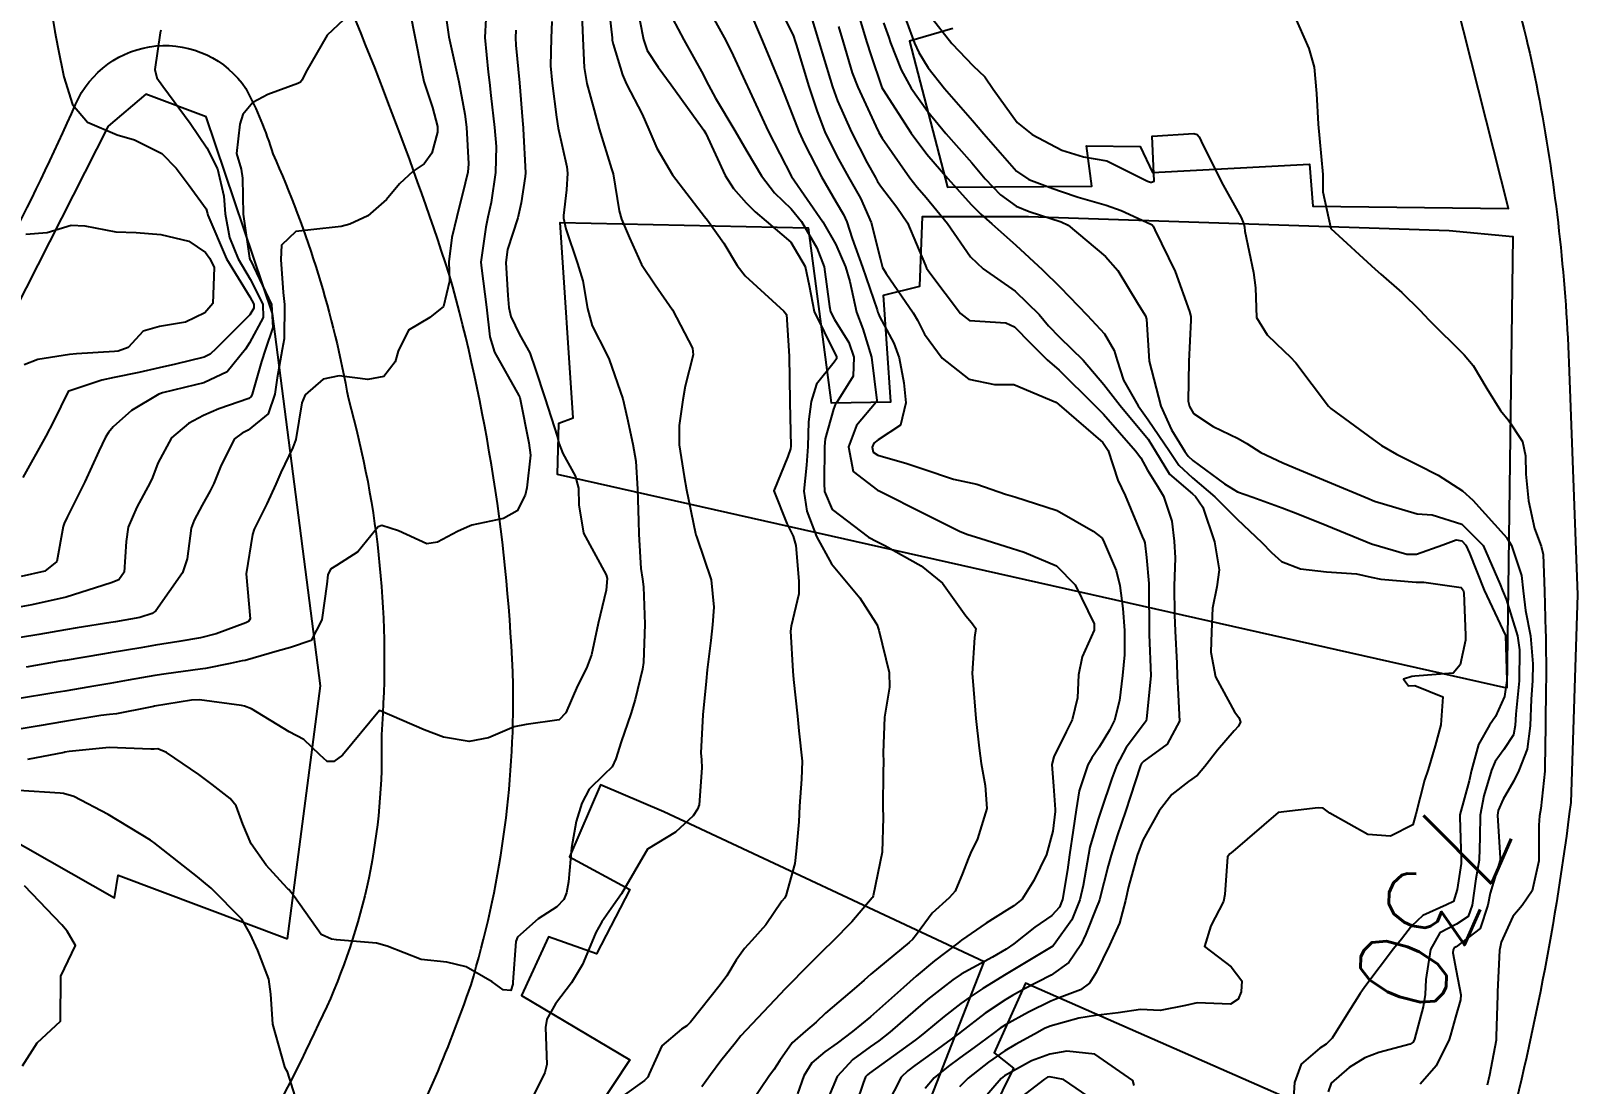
# Model space of a CAD drawing. Header units: metres. Extents: x 318500 to 325275, y 7408834 to 7428799.
# Drawn here: x 323347.4 to 323416.3, y 7419525.3 to 7419572.1 of the extents above; entities that cross this region are included whole.
import ezdxf
from ezdxf.enums import TextEntityAlignment as Align

# ---------------------------------------------------------------- set-up
doc = ezdxf.new("R2010")
doc.units = ezdxf.units.M
doc.header["$MEASUREMENT"] = 0
for name, color, linetype in [('Cotas', 45, 'Continuous'), ('Curvas de Nivel 1m', 11, 'Continuous'), ('Curvas de Nivel 5m', 15, 'Continuous'), ('Edificações', 30, 'Continuous'), ('Vias Primárias', 230, 'Continuous')]:
    doc.layers.add(name, color=color, linetype=linetype)
doc.styles.add('Style-STANDARD', font='STANDARD.shx')

msp = doc.modelspace()

# ---------------------------------------------------------------- linework, layer by layer
at = {"layer": 'Curvas de Nivel 1m', "flags": 128}
for points, elevation in [([(323367.652, 7419573.468), (323367.573, 7419571.816), (323367.714, 7419570.263), (323367.768, 7419569.812), (323367.829, 7419569.234), (323368.001, 7419567.808), (323368.066, 7419566.959), (323368.034, 7419565.807), (323367.841, 7419564.465), (323367.7, 7419563.812), (323367.613, 7419563.374), (323367.395, 7419561.816), (323367.413, 7419561.549), (323367.643, 7419559.812), (323367.787, 7419558.49), (323368.001, 7419557.806), (323369.071, 7419555.887), (323369.115, 7419555.79), (323369.134, 7419555.724), (323369.528, 7419553.785), (323369.591, 7419553.228), (323369.434, 7419551.786), (323369.354, 7419551.448), (323369.005, 7419550.757), (323368.39, 7419550.408), (323366.994, 7419550.112), (323366.781, 7419550.035), (323366.348, 7419549.83), (323365.464, 7419549.362), (323364.982, 7419549.286), (323363.722, 7419549.863), (323362.994, 7419550.104), (323362.821, 7419550.044), (323362.684, 7419549.875), (323361.926, 7419548.935), (323360.966, 7419548.32), (323360.712, 7419548.156), (323360.585, 7419547.906), (323360.539, 7419547.489), (323360.318, 7419545.909), (323359.851, 7419544.991), (323358.921, 7419544.682), (323358.341, 7419544.514), (323356.912, 7419544.104), (323356.785, 7419544.079), (323356.242, 7419543.96), (323355.141, 7419543.742), (323354.906, 7419543.71), (323353.4, 7419543.505), (323352.901, 7419543.425), (323351.703, 7419543.217), (323350.896, 7419543.08), (323350.008, 7419542.929), (323348.89, 7419542.74), (323348.313, 7419542.641), (323346.885, 7419542.405)], 744), ([(323371.856, 7419573.207), (323371.917, 7419571.76), (323371.98, 7419570.472), (323372.107, 7419569.757), (323372.419, 7419568.575), (323372.642, 7419567.749), (323373.204, 7419565.974), (323373.265, 7419565.739), (323373.542, 7419564.093), (323373.648, 7419563.733), (323374.004, 7419562.891), (323374.532, 7419561.719), (323375.136, 7419560.804), (323375.909, 7419559.702), (323376.803, 7419557.993), (323376.831, 7419557.693), (323376.469, 7419556.306), (323376.374, 7419555.697), (323376.2, 7419554.551), (323376.203, 7419553.698), (323376.432, 7419552.29), (323376.537, 7419551.695), (323376.933, 7419549.749), (323376.948, 7419549.69), (323376.988, 7419549.574), (323377.632, 7419547.68), (323377.739, 7419546.47), (323377.69, 7419545.679), (323377.619, 7419544.99), (323377.453, 7419543.682), (323377.403, 7419543.182), (323377.256, 7419541.684), (323377.175, 7419539.997), (323377.199, 7419539.685), (323377.212, 7419539.327), (323377.092, 7419537.686), (323377.024, 7419537.49), (323376.823, 7419537.195), (323376.041, 7419536.468), (323374.8, 7419535.71), (323373.637, 7419533.727), (323373.288, 7419533.217), (323372.761, 7419532.482), (323372.504, 7419531.994), (323372.401, 7419531.745), (323371.902, 7419530.583), (323371.413, 7419529.76), (323370.711, 7419528.832), (323370.326, 7419528.152), (323370.258, 7419527.774), (323370.319, 7419526.13), (323370.231, 7419525.774), (323369.713, 7419524.715)], 741), ([(323375.398, 7419573.62), (323376.415, 7419571.699), (323377.265, 7419570.17), (323377.426, 7419569.852), (323377.507, 7419569.686), (323377.826, 7419569.107), (323378.681, 7419567.668), (323379.216, 7419566.758), (323379.859, 7419565.65), (323380.444, 7419564.893), (323381.186, 7419564.189), (323381.641, 7419563.625), (323382.324, 7419562.456), (323382.653, 7419561.615), (323382.891, 7419559.845), (323382.938, 7419559.612), (323383.117, 7419559.273), (323383.752, 7419558.246), (323383.975, 7419557.597), (323383.934, 7419556.751), (323383.225, 7419555.608), (323383.16, 7419555.517), (323383.065, 7419555.284), (323382.699, 7419553.96), (323382.666, 7419553.614), (323382.65, 7419551.987), (323382.671, 7419551.613), (323383.008, 7419550.809), (323384.622, 7419549.586), (323384.987, 7419549.396), (323385.348, 7419549.211), (323386.971, 7419548.31), (323387.907, 7419547.541), (323388.946, 7419546.083), (323389.199, 7419545.782), (323389.398, 7419545.523), (323389.334, 7419545.124), (323389.233, 7419543.525), (323389.254, 7419543.176), (323389.401, 7419541.522), (323389.539, 7419540.192), (323389.626, 7419539.519), (323389.815, 7419538.546), (323389.879, 7419537.514), (323389.47, 7419536.173), (323389.162, 7419535.525), (323389.052, 7419535.28), (323388.796, 7419534.629), (323388.472, 7419533.844), (323388.204, 7419533.536), (323387.458, 7419532.855), (323386.755, 7419531.913), (323386.598, 7419531.707), (323386.426, 7419531.555), (323384.729, 7419530.152), (323384.427, 7419529.882), (323384.086, 7419529.59), (323382.708, 7419528.415), (323382.302, 7419528.016), (323381.824, 7419527.619), (323381.228, 7419527.089), (323380.68, 7419526.309), (323380.412, 7419525.896), (323380.215, 7419525.637), (323379.365, 7419524.363)], 738), ([(323377.306, 7419573.441), (323378.274, 7419571.675), (323378.607, 7419571.004), (323379.229, 7419569.66), (323379.259, 7419569.595), (323380.165, 7419567.646), (323381.2, 7419565.63), (323382.591, 7419563.616), (323383.165, 7419562.606), (323383.602, 7419561.603), (323383.786, 7419560.955), (323384.09, 7419559.595), (323384.369, 7419558.848), (323384.75, 7419557.585), (323384.989, 7419555.664), (323384.962, 7419555.582), (323384.093, 7419554.556), (323383.73, 7419553.6), (323383.935, 7419552.502), (323385.021, 7419551.677), (323385.092, 7419551.65), (323385.251, 7419551.577), (323387.007, 7419550.677), (323388.674, 7419549.855), (323388.993, 7419549.724), (323389.619, 7419549.521), (323390.984, 7419549.095), (323391.549, 7419548.924), (323392.973, 7419548.305), (323393.812, 7419547.461), (323394.66, 7419545.735), (323394.655, 7419545.453), (323394.12, 7419544.26), (323393.96, 7419543.46), (323393.918, 7419542.442), (323393.684, 7419541.462), (323393.414, 7419540.933), (323392.865, 7419539.815), (323392.775, 7419539.471), (323392.846, 7419538.51), (323392.923, 7419537.469), (323392.922, 7419537.376), (323392.82, 7419536.512), (323392.534, 7419535.474), (323391.967, 7419534.308), (323391.454, 7419533.49), (323391.082, 7419533.189), (323390.772, 7419532.996), (323389.858, 7419532.419), (323388.752, 7419531.664), (323388.679, 7419531.603), (323388.596, 7419531.532), (323387.55, 7419530.734), (323386.735, 7419530.056), (323386.182, 7419529.558), (323384.707, 7419528.247), (323383.911, 7419527.592), (323383.223, 7419527.071), (323382.686, 7419526.689), (323382.097, 7419526.198), (323381.752, 7419525.619), (323381.464, 7419524.82)], 737), ([(323403.31, 7419573.34), (323404.195, 7419571.326), (323404.436, 7419570.487), (323404.536, 7419569.321), (323404.608, 7419567.951), (323404.665, 7419567.318), (323404.814, 7419565.708), (323404.817, 7419565.316), (323404.824, 7419564.943), (323405.18, 7419563.31), (323407.153, 7419561.499), (323407.4, 7419561.286), (323408.338, 7419560.468), (323409.134, 7419559.68), (323409.336, 7419559.461), (323409.531, 7419559.254), (323411.107, 7419557.687), (323411.499, 7419557.226), (323412.106, 7419556.198), (323412.723, 7419555.213), (323413.066, 7419554.806), (323413.701, 7419553.845), (323413.827, 7419553.198), (323413.852, 7419552.384), (323413.963, 7419551.196), (323414.225, 7419549.968), (323414.531, 7419549.187), (323414.619, 7419548.818), (323414.676, 7419547.184), (323414.722, 7419545.404), (323414.731, 7419545.183), (323414.747, 7419543.348), (323414.742, 7419543.183), (323414.733, 7419543.008), (323414.716, 7419541.183), (323414.692, 7419539.353), (323414.684, 7419539.183), (323414.505, 7419537.515), (323414.451, 7419537.186), (323414.418, 7419536.778), (323414.424, 7419535.186), (323414.13, 7419533.85), (323413.676, 7419533.197), (323413.268, 7419532.707), (323412.755, 7419531.575), (323412.688, 7419531.274), (323412.679, 7419531.211), (323412.583, 7419529.36), (323412.58, 7419529.212), (323412.533, 7419527.381), (323412.521, 7419527.212), (323412.231, 7419525.66), (323412.133, 7419525.215)], 728), ([(323364.247, 7419572.909), (323364.456, 7419571.858), (323364.757, 7419570.363), (323364.853, 7419569.854), (323365.243, 7419568.688), (323365.46, 7419567.847), (323365.467, 7419567.605), (323365.212, 7419566.67), (323364.873, 7419566.185), (323364.378, 7419565.858), (323363.765, 7419565.293), (323363.187, 7419564.608), (323362.361, 7419563.882), (323361.561, 7419563.507), (323361.173, 7419563.403), (323359.83, 7419563.26), (323359.169, 7419563.176), (323358.521, 7419562.575), (323358.496, 7419561.937), (323358.603, 7419560.46), (323358.665, 7419559.935), (323358.638, 7419558.402), (323358.552, 7419557.935), (323358.34, 7419556.678), (323358.23, 7419555.938), (323357.929, 7419555.069), (323357.046, 7419554.344), (323356.781, 7419554.217), (323356.44, 7419553.959), (323355.846, 7419552.785), (323355.511, 7419551.973), (323355.35, 7419551.64), (323355.005, 7419551.008), (323354.643, 7419550.338), (323354.514, 7419549.987), (323354.334, 7419548.626), (323354.12, 7419547.993), (323352.943, 7419546.308), (323352.771, 7419546.183), (323352.222, 7419546.017), (323351.141, 7419545.823), (323350.936, 7419545.787), (323349.44, 7419545.545), (323348.931, 7419545.462), (323347.745, 7419545.26), (323346.926, 7419545.12)], 746), ([(323361.29, 7419572.593), (323360.552, 7419571.911), (323359.607, 7419570.268), (323359.444, 7419569.927), (323359.367, 7419569.82), (323359.257, 7419569.757), (323357.916, 7419569.277), (323357.245, 7419568.925), (323356.804, 7419568.389), (323356.669, 7419567.958), (323356.528, 7419566.643), (323356.731, 7419565.957), (323356.798, 7419565.558), (323356.825, 7419563.955), (323357.108, 7419561.994), (323357.124, 7419561.95), (323357.149, 7419561.906), (323358.089, 7419559.94), (323358.147, 7419558.903), (323357.817, 7419557.943), (323357.64, 7419557.397), (323357.224, 7419555.948), (323357.175, 7419555.842), (323357.067, 7419555.759), (323355.742, 7419555.287), (323355.055, 7419554.989), (323354.396, 7419554.644), (323353.641, 7419554.001), (323353.029, 7419552.879), (323352.793, 7419552.241), (323352.687, 7419552.013), (323352.098, 7419550.925), (323351.709, 7419550.023), (323351.615, 7419549.389), (323351.525, 7419548.024), (323351.292, 7419547.692), (323350.955, 7419547.551), (323350.251, 7419547.338), (323348.949, 7419546.921), (323347.432, 7419546.569), (323346.944, 7419546.484)], 747), ([(323348.281, 7419573.089), (323348.448, 7419572.072), (323348.58, 7419571.377), (323348.854, 7419570.066), (323349.242, 7419568.833), (323349.903, 7419568.05), (323351.222, 7419567.475), (323351.985, 7419567.255), (323353.21, 7419566.651), (323353.841, 7419566), (323354.422, 7419565.221), (323355.182, 7419564.183), (323355.229, 7419564.028), (323355.238, 7419563.979), (323355.251, 7419563.907), (323356.084, 7419561.966), (323357.125, 7419560.275), (323357.293, 7419559.948), (323357.296, 7419559.77), (323357.115, 7419559.479), (323355.623, 7419557.972), (323355.355, 7419557.717), (323355.094, 7419557.593), (323353.807, 7419557.282), (323353.087, 7419557.116), (323352.189, 7419556.913), (323351.08, 7419556.691), (323350.542, 7419556.574), (323349.07, 7419556.082), (323349.041, 7419556.06), (323348.386, 7419554.734), (323348.042, 7419554.075), (323347.022, 7419552.243)], 749), ([(323370.55, 7419572.519), (323370.516, 7419571.778), (323370.49, 7419570.556), (323370.552, 7419569.777), (323370.746, 7419568.266), (323370.827, 7419567.774), (323371.204, 7419566.052), (323371.24, 7419565.769), (323371.193, 7419565.033), (323371.058, 7419563.894), (323371.062, 7419563.771), (323371.173, 7419563.305), (323371.679, 7419561.762), (323371.917, 7419560.98), (323372.127, 7419559.755), (323372.338, 7419558.978), (323372.981, 7419557.742), (323373.096, 7419557.494), (323373.703, 7419555.731), (323373.896, 7419554.889), (323374.149, 7419553.723), (323374.276, 7419552.965), (323374.359, 7419551.72), (323374.404, 7419550.314), (323374.418, 7419549.719), (323374.495, 7419548.189), (323374.574, 7419547.716), (323374.619, 7419547.378), (323374.676, 7419545.714), (323374.621, 7419544.008), (323374.578, 7419543.715), (323374.249, 7419542.36), (323374.054, 7419541.722), (323373.62, 7419540.481), (323373.392, 7419539.732), (323373.22, 7419539.369), (323372.849, 7419539.018), (323372.208, 7419538.381), (323371.879, 7419537.754), (323371.633, 7419536.942), (323371.413, 7419535.761), (323371.279, 7419534.256), (323371.202, 7419533.764), (323371.078, 7419533.463), (323370.771, 7419533.14), (323369.93, 7419532.611), (323369.011, 7419531.787), (323368.94, 7419531.595), (323368.817, 7419529.789), (323368.807, 7419529.702), (323368.716, 7419529.416), (323368.377, 7419529.456), (323367.894, 7419529.802), (323366.73, 7419530.469), (323365.878, 7419530.688), (323364.734, 7419530.806), (323363.217, 7419531.391), (323362.745, 7419531.532), (323360.972, 7419531.672), (323360.747, 7419531.708), (323360.292, 7419531.905), (323359.111, 7419533.581), (323358.853, 7419533.919), (323358.81, 7419533.95), (323358.781, 7419533.976), (323357.848, 7419534.997), (323357.172, 7419535.946), (323356.813, 7419536.825), (323356.509, 7419537.638), (323356.242, 7419537.959), (323355.446, 7419538.578), (323354.846, 7419539.025), (323353.421, 7419540.002), (323353.025, 7419540.171), (323352.862, 7419540.162), (323352.718, 7419540.155), (323350.862, 7419540.231), (323349.082, 7419540.057), (323348.899, 7419540.02), (323348.859, 7419540.011), (323347.232, 7419539.699)], 742), ([(323374.463, 7419572.552), (323374.615, 7419571.72), (323374.785, 7419571.227), (323375.268, 7419570.496), (323375.851, 7419569.704), (323377.232, 7419567.792), (323377.297, 7419567.689), (323377.384, 7419567.532), (323378.248, 7419565.674), (323378.616, 7419565.091), (323379.188, 7419564.45), (323379.578, 7419564.048), (323380.078, 7419563.647), (323381.166, 7419562.707), (323381.806, 7419561.623), (323381.978, 7419560.781), (323382.212, 7419559.619), (323383.102, 7419557.808), (323383.176, 7419557.684), (323383.201, 7419557.608), (323383.196, 7419557.511), (323383.096, 7419557.373), (323382.304, 7419556.395), (323382.074, 7419555.62), (323381.961, 7419554.716), (323381.919, 7419553.621), (323381.863, 7419552.79), (323381.744, 7419551.623), (323381.887, 7419550.741), (323382.314, 7419549.617), (323382.972, 7419548.403), (323383.65, 7419547.6), (323384.244, 7419546.882), (323384.942, 7419545.769), (323385.017, 7419545.655), (323385.043, 7419545.578), (323385.075, 7419545.441), (323385.542, 7419543.571), (323385.561, 7419542.909), (323385.34, 7419541.573), (323385.28, 7419539.99), (323385.292, 7419539.574), (323385.281, 7419539.146), (323385.259, 7419537.574), (323385.281, 7419537.116), (323385.235, 7419535.573), (323384.829, 7419533.628), (323384.813, 7419533.58), (323384.796, 7419533.563), (323384.779, 7419533.54), (323383.876, 7419532.48), (323383.024, 7419531.606), (323382.883, 7419531.473), (323382.746, 7419531.34), (323381.882, 7419530.469), (323381.05, 7419529.627), (323380.889, 7419529.458), (323380.716, 7419529.275), (323379.181, 7419527.653), (323378.952, 7419527.4), (323378.691, 7419527.077), (323378.063, 7419526.286), (323377.591, 7419525.676), (323377.209, 7419525.134)], 739), ([(323379.301, 7419573.068), (323379.91, 7419571.651), (323380.306, 7419570.68), (323380.734, 7419569.638), (323381.241, 7419568.357), (323381.529, 7419567.627), (323381.773, 7419567.073), (323382.526, 7419565.617), (323383.189, 7419564.481), (323383.517, 7419563.938), (323383.665, 7419563.603), (323383.902, 7419562.866), (323384.361, 7419561.592), (323385.007, 7419559.697), (323385.044, 7419559.581), (323385.063, 7419559.524), (323385.118, 7419559.403), (323385.754, 7419558.217), (323385.989, 7419557.567), (323386.191, 7419556.456), (323386.286, 7419555.562), (323386.051, 7419554.569), (323385.045, 7419553.921), (323384.858, 7419553.768), (323384.787, 7419553.584), (323384.826, 7419553.371), (323385.037, 7419553.231), (323386.333, 7419552.861), (323387.031, 7419552.617), (323388.397, 7419552.166), (323389.025, 7419552.033), (323389.443, 7419551.943), (323390.72, 7419551.504), (323391.019, 7419551.412), (323391.133, 7419551.384), (323393.009, 7419550.765), (323394.606, 7419549.844), (323394.991, 7419549.548), (323395.062, 7419549.449), (323395.637, 7419548.107), (323395.803, 7419547.437), (323395.932, 7419546.413), (323396.009, 7419545.434), (323396.009, 7419544.348), (323395.909, 7419543.435), (323395.78, 7419542.318), (323395.554, 7419541.44), (323395.333, 7419540.993), (323394.872, 7419540.239), (323394.553, 7419539.764), (323394.374, 7419539.455), (323393.994, 7419538.307), (323393.86, 7419537.46), (323393.728, 7419536.554), (323393.564, 7419535.462), (323393.469, 7419534.794), (323393.24, 7419533.465), (323393.111, 7419533.131), (323392.769, 7419532.756), (323392.011, 7419532.232), (323391.081, 7419531.495), (323390.748, 7419531.253), (323390.136, 7419530.901), (323388.736, 7419530.14), (323388.372, 7419529.896), (323387.914, 7419529.538), (323387.25, 7419529.017), (323386.715, 7419528.565), (323385.573, 7419527.567), (323385.082, 7419527.187), (323384.69, 7419526.914), (323383.919, 7419526.354), (323383.236, 7419525.602), (323382.656, 7419524.216)], 736), ([(323382.035, 7419572.886), (323382.42, 7419571.619), (323382.915, 7419569.962), (323383.022, 7419569.612), (323383.251, 7419568.999), (323383.868, 7419567.6), (323384.566, 7419566.234), (323384.927, 7419565.584), (323385.025, 7419565.409), (323385.196, 7419565.146), (323385.881, 7419564.264), (323386.352, 7419563.562), (323387.152, 7419561.668), (323387.207, 7419561.549), (323387.356, 7419561.339), (323388.71, 7419559.534), (323389.117, 7419559.218), (323390.728, 7419559.117), (323391.114, 7419558.947), (323391.827, 7419558.209), (323392.566, 7419557.478), (323393.093, 7419557.007), (323394.67, 7419555.454), (323395.064, 7419555.058), (323396.494, 7419553.428), (323396.722, 7419553.11), (323397.031, 7419552.568), (323397.469, 7419551.858), (323397.74, 7419551.409), (323398.104, 7419550.303), (323398.217, 7419549.402), (323398.25, 7419548.668), (323398.215, 7419547.401), (323398.226, 7419546.126), (323398.253, 7419545.4), (323398.335, 7419543.983), (323398.344, 7419543.398), (323398.373, 7419542.866), (323398.447, 7419541.397), (323397.907, 7419540.372), (323396.863, 7419539.617), (323396.763, 7419539.519), (323396.718, 7419539.422), (323396.255, 7419538.013), (323396.061, 7419537.432), (323395.683, 7419536.302), (323395.413, 7419535.441), (323395.281, 7419534.964), (323394.888, 7419533.448), (323394.86, 7419533.368), (323394.776, 7419533.154), (323394.285, 7419531.927), (323394.062, 7419531.457), (323393.534, 7419530.67), (323392.736, 7419530.106), (323391.554, 7419529.488), (323391.024, 7419529.197), (323390.723, 7419529.025), (323389.812, 7419528.415), (323388.7, 7419527.552), (323388.685, 7419527.545), (323387.531, 7419526.698), (323386.678, 7419526.078), (323386.375, 7419525.854), (323386.08, 7419525.559), (323385.446, 7419524.356)], 734), ([(323384.224, 7419572.668), (323384.549, 7419571.591), (323384.723, 7419571.036), (323385.222, 7419569.581), (323385.259, 7419569.505), (323386.521, 7419567.561), (323387.216, 7419566.62), (323388.145, 7419565.541), (323389.188, 7419564.375), (323389.613, 7419563.952), (323390.105, 7419563.516), (323391.166, 7419562.568), (323392.361, 7419561.482), (323393.139, 7419560.705), (323394.348, 7419559.458), (323395.112, 7419558.63), (323395.548, 7419557.887), (323395.673, 7419557.441), (323395.957, 7419556.567), (323396.61, 7419555.427), (323397.061, 7419554.805), (323398, 7419553.406), (323398.422, 7419552.787), (323399.028, 7419552.23), (323400.014, 7419551.38), (323401.005, 7419550.388), (323402.115, 7419549.353), (323402.537, 7419548.898), (323402.982, 7419548.495), (323403.825, 7419548.174), (323404.977, 7419548.035), (323406.32, 7419547.953), (323406.975, 7419547.807), (323407.402, 7419547.712), (323408.973, 7419547.59), (323409.306, 7419547.588), (323410.971, 7419547.348), (323411.054, 7419547.229), (323411.093, 7419547.104), (323411.169, 7419545.228), (323411.161, 7419545.003), (323410.92, 7419543.904), (323410.61, 7419543.539), (323408.912, 7419543.407), (323408.783, 7419543.391), (323408.413, 7419543.267), (323408.622, 7419542.979), (323408.907, 7419542.982), (323410.15, 7419542.488), (323410.069, 7419541.242), (323409.814, 7419540.308), (323409.504, 7419539.25), (323409.333, 7419538.772), (323408.962, 7419537.258), (323408.825, 7419536.789), (323407.832, 7419536.287), (323406.821, 7419536.354), (323405.132, 7419537.307), (323404.833, 7419537.524), (323404.609, 7419537.538), (323402.83, 7419537.34), (323400.812, 7419535.607), (323400.681, 7419535.502), (323400.583, 7419535.372), (323400.466, 7419533.692), (323400.409, 7419533.374), (323399.839, 7419532.304), (323399.558, 7419531.382), (323400.741, 7419530.469), (323401.226, 7419529.854), (323401.192, 7419529.363), (323401.059, 7419529.031), (323400.722, 7419528.812), (323399.236, 7419528.872), (323398.72, 7419528.749), (323397.59, 7419528.534), (323396.717, 7419528.571), (323395.721, 7419528.429), (323394.713, 7419528.316), (323393.973, 7419528.195), (323392.705, 7419527.832), (323392.452, 7419527.725), (323391.998, 7419527.481), (323391.164, 7419527.022), (323390.689, 7419526.735), (323389.961, 7419526.23), (323389.056, 7419525.524), (323388.666, 7419525.14)], 732), ([(323387.299, 7419572.847), (323388.328, 7419571.54), (323389.27, 7419570.556), (323389.795, 7419570.052), (323390.165, 7419569.516), (323391.238, 7419568.027), (323391.9, 7419567.49), (323393.22, 7419566.805), (323394.178, 7419566.498), (323395.213, 7419566.321), (323397.023, 7419565.423), (323397.157, 7419565.378), (323397.2, 7419565.375), (323397.316, 7419565.418), (323397.23, 7419567.42), (323399.08, 7419567.544), (323399.231, 7419567.489), (323399.319, 7419567.389), (323399.416, 7419567.2), (323400.311, 7419565.379), (323401.184, 7419563.796), (323401.315, 7419563.502), (323401.336, 7419563.368), (323401.354, 7419563.191), (323401.735, 7419561.361), (323401.826, 7419560.673), (323401.867, 7419559.359), (323402.343, 7419558.583), (323403.105, 7419557.859), (323403.374, 7419557.605), (323403.623, 7419557.332), (323405.071, 7419555.409), (323405.181, 7419555.309), (323407.056, 7419553.925), (323407.429, 7419553.66), (323408.091, 7419553.274), (323409.043, 7419552.806), (323409.946, 7419552.337), (323411.026, 7419551.647), (323411.482, 7419551.225), (323412.995, 7419549.561), (323413.204, 7419549.207), (323413.651, 7419547.874), (323413.729, 7419547.199), (323413.837, 7419546.317), (323414.05, 7419545.193), (323414.16, 7419543.953), (323414.146, 7419543.191), (323414.087, 7419542.377), (323414.044, 7419541.193), (323413.907, 7419540.162), (323413.538, 7419539.2), (323413.311, 7419538.745), (323412.841, 7419537.932), (323412.616, 7419537.43), (323412.585, 7419537.212), (323412.711, 7419535.311), (323412.697, 7419535.211), (323412.254, 7419533.75), (323412.161, 7419533.216), (323411.808, 7419532.176), (323410.752, 7419531.369), (323410.665, 7419531.318), (323410.618, 7419531.232), (323410.606, 7419531.089), (323410.741, 7419530.306), (323410.951, 7419529.228), (323410.943, 7419529.011), (323410.715, 7419528.228), (323410.495, 7419527.441), (323410.43, 7419527.234), (323409.858, 7419526.067), (323409.143, 7419525.253)], 729), ([(323368.946, 7419572.134), (323368.927, 7419571.795), (323368.948, 7419571.466), (323369.104, 7419569.792), (323369.235, 7419568.111), (323369.263, 7419567.79), (323369.266, 7419567.753), (323369.375, 7419565.788), (323369.366, 7419565.62), (323369.187, 7419564.456), (323369.027, 7419563.792), (323368.576, 7419562.381), (323368.495, 7419561.8), (323368.587, 7419560.339), (323368.64, 7419559.797), (323368.719, 7419559.399), (323369.108, 7419558.593), (323369.57, 7419557.785), (323369.825, 7419557.046), (323370.24, 7419555.778), (323370.79, 7419554.026), (323370.861, 7419553.772), (323371.035, 7419553.303), (323371.577, 7419552.314), (323371.732, 7419551.759), (323371.75, 7419551.018), (323371.954, 7419549.756), (323372.963, 7419547.915), (323373.008, 7419547.739), (323372.955, 7419547.229), (323372.603, 7419545.745), (323372.314, 7419544.354), (323372.084, 7419543.752), (323371.686, 7419542.971), (323371.162, 7419541.766), (323370.877, 7419541.46), (323369.403, 7419541.256), (323368.874, 7419541.146), (323367.728, 7419540.666), (323366.867, 7419540.501), (323365.725, 7419540.694), (323364.872, 7419541.019), (323362.88, 7419541.87), (323361.239, 7419539.894), (323360.856, 7419539.605), (323360.55, 7419539.599), (323360.236, 7419539.909), (323359.525, 7419540.579), (323358.87, 7419540.924), (323357.199, 7419541.947), (323356.882, 7419542.066), (323356.744, 7419542.09), (323354.886, 7419542.347), (323354.53, 7419542.34), (323352.881, 7419542.066), (323352.836, 7419542.055), (323352.607, 7419542.013), (323351.184, 7419541.72), (323350.877, 7419541.695), (323350.496, 7419541.655), (323348.873, 7419541.387), (323347.746, 7419541.196), (323346.87, 7419541.048)], 743), ([(323353.162, 7419572.132), (323353.137, 7419572.011), (323352.89, 7419570.387), (323352.991, 7419570.013), (323353.254, 7419569.637), (323354.461, 7419567.992), (323355.214, 7419566.897), (323355.679, 7419565.973), (323355.966, 7419564.746), (323356.029, 7419563.967), (323356.218, 7419562.91), (323356.602, 7419561.958), (323357.137, 7419561.056), (323357.691, 7419559.944), (323357.705, 7419559.353), (323357.103, 7419558.227), (323356.929, 7419557.953), (323356.105, 7419556.944), (323355.077, 7419556.449), (323354.702, 7419556.36), (323353.234, 7419556.008), (323353.111, 7419555.967), (323353.069, 7419555.946), (323351.86, 7419555.22), (323351.047, 7419554.497), (323350.834, 7419554.243), (323350.701, 7419554.035), (323350.407, 7419553.413), (323349.778, 7419552.049), (323349.529, 7419551.535), (323348.996, 7419550.472), (323348.86, 7419550.193), (323348.822, 7419550.063), (323348.536, 7419548.497), (323348.003, 7419548.074), (323346.958, 7419547.841)], 748), ([(323383.29, 7419572.294), (323383.491, 7419571.607), (323383.902, 7419570.236), (323384.143, 7419569.597), (323384.949, 7419567.87), (323385.087, 7419567.582), (323385.226, 7419567.337), (323386.466, 7419565.561), (323386.787, 7419565.147), (323387.191, 7419564.69), (323388.13, 7419563.541), (323389.158, 7419562.059), (323389.727, 7419561.521), (323391.136, 7419560.533), (323392.203, 7419559.484), (323392.623, 7419558.985), (323393.11, 7419558.487), (323394.163, 7419557.459), (323395.084, 7419556.378), (323395.808, 7419555.439), (323397.048, 7419553.939), (323397.384, 7419553.415), (323398.008, 7419552.384), (323399.021, 7419551.509), (323399.16, 7419551.389), (323399.48, 7419550.919), (323400.01, 7419549.38), (323400.219, 7419548.136), (323400.115, 7419547.379), (323399.913, 7419546.423), (323399.864, 7419545.381), (323399.834, 7419544.473), (323400.045, 7419543.379), (323400.894, 7419541.812), (323401.089, 7419541.564), (323401.156, 7419541.366), (323401.078, 7419541.176), (323400.884, 7419540.971), (323400.134, 7419540.115), (323399.573, 7419539.383), (323399.246, 7419538.994), (323398.85, 7419538.715), (323398.109, 7419538.133), (323397.539, 7419537.409), (323396.817, 7419536.105), (323396.568, 7419535.424), (323396.186, 7419534.032), (323396.048, 7419533.431), (323395.778, 7419532.422), (323395.33, 7419531.441), (323394.738, 7419530.215), (323394.443, 7419529.743), (323394.041, 7419529.457), (323393.094, 7419529.097), (323392.722, 7419528.946), (323391.738, 7419528.461), (323390.706, 7419527.888), (323390.469, 7419527.738), (323390.161, 7419527.508), (323389.323, 7419526.888), (323388.683, 7419526.424), (323388.167, 7419526.046), (323387.542, 7419525.541), (323387.142, 7419525.069)], 733), ([(323385.293, 7419572.456), (323385.521, 7419571.814), (323385.606, 7419571.575), (323386.077, 7419570.377), (323386.517, 7419569.561), (323387.245, 7419568.528), (323388.06, 7419567.542), (323389.211, 7419566.236), (323389.815, 7419565.521), (323390.489, 7419564.807), (323391.188, 7419564.31), (323391.76, 7419564.065), (323393.181, 7419563.612), (323393.494, 7419563.467), (323395.159, 7419562.071), (323395.704, 7419561.442), (323396.609, 7419559.946), (323396.935, 7419559.423), (323396.977, 7419559.28), (323397.1, 7419557.42), (323397.615, 7419555.412), (323398.094, 7419554.364), (323398.69, 7419553.395), (323398.837, 7419553.192), (323399.036, 7419553.001), (323400.449, 7419551.953), (323401.024, 7419551.607), (323401.705, 7419551.36), (323403.013, 7419550.888), (323403.714, 7419550.625), (323405.002, 7419550.108), (323406.99, 7419549.29), (323408.549, 7419548.83), (323408.986, 7419548.835), (323410.151, 7419549.243), (323410.754, 7419549.473), (323410.993, 7419549.416), (323411.18, 7419549.228), (323411.345, 7419548.867), (323411.99, 7419547.22), (323412.94, 7419545.21), (323412.996, 7419543.209), (323412.903, 7419542.495), (323412.493, 7419541.615), (323412.233, 7419541.217), (323411.743, 7419540.355), (323411.432, 7419539.224), (323411.327, 7419538.752), (323410.917, 7419537.229), (323410.907, 7419537.151), (323410.973, 7419535.228), (323410.963, 7419535.073), (323410.79, 7419533.909), (323410.632, 7419533.382), (323410.315, 7419533.237), (323409.269, 7419532.756), (323408.765, 7419532.287), (323408.319, 7419531.704), (323407.963, 7419531.272), (323406.734, 7419529.646), (323406.583, 7419529.44), (323406.487, 7419529.292), (323405.802, 7419528.21), (323405.236, 7419527.305), (323404.974, 7419527.029), (323404.693, 7419526.85), (323403.853, 7419526.151), (323403.565, 7419525.327), (323403.488, 7419524.157)], 731), ([(323359.388, 7419523.913), (323358.786, 7419525.801), (323358.718, 7419525.92), (323358.671, 7419526.019), (323358.137, 7419527.928), (323358.047, 7419529.264), (323357.962, 7419529.931), (323357.48, 7419531.198), (323357.135, 7419531.944), (323356.76, 7419532.599), (323355.401, 7419533.971), (323355.061, 7419534.254), (323354.785, 7419534.48), (323352.851, 7419535.999), (323352.801, 7419536.04), (323352.7, 7419536.103), (323350.818, 7419537.249), (323349.3, 7419538.053), (323348.832, 7419538.182), (323348.694, 7419538.199), (323346.833, 7419538.312)], 741), ([(323396.437, 7419525.193), (323396.373, 7419525.424), (323394.687, 7419526.584), (323393.437, 7419526.715), (323392.687, 7419526.585), (323391.873, 7419526.291), (323390.672, 7419525.618), (323390.599, 7419525.573), (323390.522, 7419525.502), (323389.687, 7419524.541)], 731)]:
    msp.add_lwpolyline(points, dxfattribs=dict(at, elevation=elevation))
at = {"layer": 'Curvas de Nivel 5m', "flags": 128}
for points, elevation in [([(323365.736, 7419573.411), (323365.96, 7419571.84), (323366.205, 7419570.772), (323366.408, 7419569.833), (323366.67, 7419568.397), (323366.751, 7419567.827), (323366.843, 7419566.187), (323366.811, 7419565.826), (323366.695, 7419565.328), (323366.322, 7419563.833), (323366.096, 7419562.906), (323365.971, 7419561.838), (323365.999, 7419560.976), (323365.721, 7419559.841), (323365.115, 7419559.349), (323364.171, 7419558.798), (323363.708, 7419557.864), (323363.581, 7419557.377), (323363.083, 7419556.725), (323362.37, 7419556.592), (323361.083, 7419556.753), (323360.382, 7419556.609), (323359.582, 7419555.922), (323359.429, 7419555.56), (323359.162, 7419553.928), (323359.036, 7419553.568), (323358.503, 7419552.457), (323358.278, 7419551.937), (323357.876, 7419551.072), (323357.309, 7419549.947), (323357.23, 7419549.703), (323356.96, 7419547.95), (323357.139, 7419545.948), (323357.06, 7419545.827), (323356.937, 7419545.767), (323355.62, 7419545.279), (323354.927, 7419545.109), (323353.969, 7419544.95), (323352.922, 7419544.779), (323352.268, 7419544.668), (323350.916, 7419544.437), (323350.57, 7419544.38), (323348.911, 7419544.103), (323348.877, 7419544.095), (323348.677, 7419544.062), (323347.18, 7419543.803)], 745), ([(323373.008, 7419573.745), (323373.225, 7419571.797), (323373.229, 7419571.741), (323373.233, 7419571.694), (323373.278, 7419571.506), (323373.681, 7419570.151), (323373.871, 7419569.731), (323374.563, 7419568.397), (323374.863, 7419567.716), (323375.218, 7419566.889), (323375.915, 7419565.703), (323377.183, 7419564.04), (323377.336, 7419563.843), (323377.458, 7419563.686), (323378.184, 7419562.655), (323378.779, 7419561.666), (323379.143, 7419561.202), (323380.862, 7419559.634), (323380.971, 7419559.485), (323381.1, 7419557.63), (323381.125, 7419555.629), (323381.124, 7419555.575), (323381.175, 7419553.629), (323381.16, 7419553.507), (323381.035, 7419553.179), (323380.409, 7419551.639), (323380.998, 7419550.188), (323381.28, 7419549.627), (323381.394, 7419549.215), (323381.522, 7419547.624), (323381.518, 7419547.061), (323381.188, 7419545.628), (323381.155, 7419545.41), (323381.251, 7419543.627), (323381.281, 7419543.249), (323381.459, 7419541.624), (323381.531, 7419540.966), (323381.667, 7419539.622), (323381.65, 7419538.82), (323381.551, 7419537.623), (323381.522, 7419536.92), (323381.414, 7419535.624), (323381.345, 7419535.074), (323380.952, 7419533.628), (323380.883, 7419533.524), (323380.776, 7419533.387), (323380.061, 7419532.34), (323379.442, 7419531.65), (323379.109, 7419531.29), (323378.737, 7419530.763), (323378.319, 7419530.073), (323378.023, 7419529.67), (323376.703, 7419528.019), (323376.544, 7419527.849), (323376.315, 7419527.694), (323375.439, 7419526.953), (323374.878, 7419525.708), (323374.812, 7419525.564), (323374.666, 7419525.416), (323373.678, 7419524.701)], 740), ([(323380.42, 7419573.643), (323381.283, 7419571.863), (323381.364, 7419571.629), (323381.404, 7419571.503), (323381.975, 7419569.623), (323382.338, 7419568.524), (323382.686, 7419567.615), (323383.214, 7419566.531), (323383.728, 7419565.602), (323384.267, 7419564.67), (323384.748, 7419563.586), (323385.155, 7419561.934), (323385.252, 7419561.578), (323385.406, 7419561.316), (323386.614, 7419559.558), (323386.797, 7419559.235), (323387.111, 7419558.613), (323387.893, 7419557.542), (323389.086, 7419556.613), (323390.222, 7419556.374), (323391.083, 7419556.369), (323392.951, 7419555.593), (323393.07, 7419555.499), (323393.103, 7419555.47), (323395.045, 7419553.795), (323395.278, 7419553.446), (323395.712, 7419552.125), (323396.029, 7419551.435), (323396.795, 7419549.621), (323396.881, 7419549.422), (323396.905, 7419549.338), (323396.983, 7419548.677), (323397.081, 7419547.528), (323397.084, 7419547.418), (323397.083, 7419547.304), (323397.094, 7419545.418), (323397.104, 7419545.251), (323397.167, 7419543.416), (323396.976, 7419541.504), (323396.964, 7419541.419), (323396.938, 7419541.37), (323396.888, 7419541.317), (323396.076, 7419540.228), (323395.656, 7419539.438), (323395.437, 7419538.855), (323394.963, 7419537.448), (323394.826, 7419537.04), (323394.469, 7419535.798), (323394.396, 7419535.454), (323394.16, 7419534.086), (323394.023, 7419533.458), (323393.659, 7419532.568), (323392.883, 7419531.469), (323392.821, 7419531.398), (323392.749, 7419531.343), (323392.445, 7419531.173), (323390.736, 7419530.148), (323389.71, 7419529.515), (323389.121, 7419529.127), (323388.72, 7419528.836), (323387.982, 7419528.266), (323387.134, 7419527.546), (323386.89, 7419527.355), (323386.695, 7419527.21), (323385.731, 7419526.518), (323384.673, 7419525.748), (323384.578, 7419525.675), (323384.496, 7419525.583), (323384.381, 7419525.299), (323383.813, 7419523.593)], 735), ([(323386.297, 7419572.567), (323386.672, 7419571.559), (323386.857, 7419571.138), (323387.269, 7419570.458), (323387.999, 7419569.543), (323389.239, 7419568.12), (323389.751, 7419567.522), (323391.206, 7419565.869), (323391.754, 7419565.492), (323392.815, 7419565.094), (323393.195, 7419564.965), (323393.941, 7419564.714), (323395.189, 7419564.344), (323395.862, 7419564.115), (323397.181, 7419563.504), (323397.235, 7419563.474), (323397.271, 7419563.419), (323397.347, 7419563.248), (323398.256, 7419561.403), (323398.894, 7419559.622), (323398.949, 7419559.393), (323398.959, 7419559.233), (323398.856, 7419557.394), (323398.839, 7419555.628), (323398.887, 7419555.393), (323399.065, 7419555.08), (323399.941, 7419554.501), (323401.056, 7419553.97), (323401.439, 7419553.75), (323402.069, 7419553.355), (323403.043, 7419552.888), (323403.786, 7419552.582), (323405.031, 7419552.066), (323406.875, 7419551.291), (323407.019, 7419551.231), (323407.116, 7419551.191), (323409.01, 7419550.617), (323409.687, 7419550.573), (323411.004, 7419550.158), (323411.946, 7419549.22), (323412.71, 7419547.475), (323412.809, 7419547.212), (323412.964, 7419546.824), (323413.469, 7419545.202), (323413.56, 7419544.571), (323413.548, 7419543.2), (323413.403, 7419541.71), (323413.367, 7419541.203), (323413.295, 7419540.792), (323412.874, 7419540.133), (323412.478, 7419539.601), (323412.321, 7419539.215), (323411.981, 7419538.081), (323411.808, 7419537.22), (323411.802, 7419536.238), (323411.769, 7419535.22), (323411.629, 7419534.39), (323411.453, 7419533.223), (323411.279, 7419532.718), (323410.767, 7419532.368), (323410.02, 7419531.982), (323409.606, 7419531.247), (323409.398, 7419529.912), (323409.366, 7419529.25), (323409.284, 7419528.689), (323408.895, 7419527.257), (323408.83, 7419527.126), (323408.697, 7419527.029), (323407.315, 7419526.656), (323406.687, 7419526.43), (323405.984, 7419525.993), (323405.19, 7419525.305), (323405.054, 7419524.919)], 730), ([(323347.165, 7419563.06), (323348.109, 7419563.133), (323349.171, 7419563.461), (323349.784, 7419563.437), (323351.167, 7419563.171), (323352.058, 7419563.13), (323353.165, 7419563.04), (323354.408, 7419562.745), (323355.154, 7419562.251), (323355.345, 7419561.977), (323355.534, 7419561.584), (323355.467, 7419559.975), (323355.116, 7419559.564), (323354.265, 7419559.147), (323353.109, 7419558.954), (323352.383, 7419558.741), (323351.709, 7419558.024), (323351.267, 7419557.859), (323351.097, 7419557.836), (323349.418, 7419557.732), (323349.095, 7419557.707), (323347.688, 7419557.484), (323347.087, 7419557.251)], 750), ([(323347.007, 7419526.077), (323347.669, 7419527.087), (323348.7, 7419528.06), (323348.72, 7419530.06), (323349.367, 7419531.424), (323348.992, 7419532.056), (323348.754, 7419532.343), (323347.103, 7419534.077)], 740), ([(323394.661, 7419524.532), (323393.284, 7419525.464), (323392.672, 7419525.578), (323392.584, 7419525.559), (323392.445, 7419525.473), (323390.656, 7419524.097)], 730)]:
    msp.add_lwpolyline(points, dxfattribs=dict(at, elevation=elevation))
at = {"layer": 'Edificações'}
for points in [[(323388.369, 7419572.204), (323386.448, 7419571.652), (323388.133, 7419565.148), (323394.556, 7419565.201), (323394.319, 7419566.989), (323396.694, 7419566.96), (323397.246, 7419565.803), (323404.225, 7419566.172), (323404.383, 7419564.305), (323413.073, 7419564.207), (323413.073, 7419564.207), (323410.75, 7419573.413)], [(323387.124, 7419523.948), (323389.759, 7419530.691), (323375.529, 7419537.373), (323372.711, 7419538.562), (323371.333, 7419535.361), (323374.015, 7419533.912), (323372.529, 7419531.051), (323370.39, 7419531.812), (323369.194, 7419529.191), (323374.015, 7419526.33), (323371.767, 7419522.963)]]:
    msp.add_lwpolyline(points, dxfattribs=at)
for points in [[(323358.786, 7419531.719), (323360.258, 7419542.974), (323358.126, 7419559.532), (323355.181, 7419568.276), (323352.491, 7419569.29), (323350.817, 7419567.87), (323346.144, 7419558.63), (323337.102, 7419542.128), (323335.623, 7419545.014), (323323.647, 7419537.207), (323328.922, 7419533.286), (323334.606, 7419529.687), (323335.621, 7419531.259), (323331.003, 7419535.213), (323334.657, 7419540.739), (323335.925, 7419539.978), (323337.397, 7419541.347), (323351.108, 7419533.539), (323351.26, 7419534.553), (323358.786, 7419531.719)], [(323413.003, 7419542.864), (323370.793, 7419552.369), (323370.852, 7419554.654), (323371.497, 7419554.889), (323370.914, 7419563.579), (323381.941, 7419563.345), (323382.963, 7419555.563), (323385.616, 7419555.6), (323385.285, 7419560.349), (323386.906, 7419560.754), (323387.017, 7419563.847), (323391.734, 7419563.847), (323410.432, 7419563.225), (323413.274, 7419562.958), (323413.003, 7419542.864)], [(323400.774, 7419500.798), (323401.403, 7419502.399), (323399.687, 7419503.313), (323407.285, 7419522.848), (323391.601, 7419529.749), (323390.206, 7419526.654), (323391.072, 7419525.968), (323388.654, 7419521.064), (323387.347, 7419518.656), (323392.509, 7419515.23), (323390.74, 7419512.273), (323393.773, 7419510.47), (323392.762, 7419507.982), (323383.99, 7419514.365), (323379.728, 7419509.122), (323386.436, 7419503.598), (323385.641, 7419502.696), (323382.826, 7419504.103), (323381.598, 7419502.48), (323380.01, 7419501.002), (323376.436, 7419502.913), (323374.848, 7419500.713)]]:
    msp.add_lwpolyline(points, close=True, dxfattribs=at)
at = {"layer": 'Vias Primárias'}
for points in [[(323463.151, 7419593.445, 0), (323461.926, 7419601.304, 0.173993)], [(323715.644, 7420145.548, 0), (323709.04, 7420132.939)], [(323831.088, 7420001.787, 0), (323833.844, 7420008.443, 0.220888)], [(323337.727, 7419667.689), (323357.578, 7419665.83, -0.118122), (323370.912, 7419660.457, -0.056999), (323378.96, 7419653.46), (323383.404, 7419647.568), (323389.978, 7419634.378), (323395.42, 7419622.095), (323401.125, 7419607.986), (323406.743, 7419592.524), (323411.227, 7419579.945, -0.05083), (323414.45, 7419569.008, -0.036781), (323415.755, 7419557.348), (323416.147, 7419547.023), (323415.841, 7419537.78, -0.03469), (323412.794, 7419522.073), (323410.967, 7419516.554), (323408.747, 7419510.979, -0.054113), (323406.441, 7419505.877), (323403.701, 7419501.227), (323399.121, 7419493.218), (323395.025, 7419487.845)], [(323296.572, 7419489.483, -0.082302), (323317.125, 7419492.93, 0.021327), (323332.241, 7419495.09, 0.101494), (323346.043, 7419500.721, 0.061535), (323354.715, 7419508.544, 0.070829), (323363.258, 7419521.053, 0.035491), (323366.951, 7419529.67, 0.076358), (323368.828, 7419543.012, 0.059951), (323365.982, 7419561.277, 0.027357), (323359.704, 7419577.47, 0.080985), (323348.693, 7419598.005, 0.154889), (323337.874, 7419611.103, 0.129871), (323317.802, 7419620.047), (323296.097, 7419623.02), (323286.496, 7419624.391), (323279.959, 7419626.266), (323270.916, 7419629.142)], [(323247.515, 7419526.991), (323258.995, 7419526.673), (323263.399, 7419527.095), (323285.672, 7419530.411), (323301.738, 7419532.71, 0.053066), (323319.012, 7419537.298, 0.054341), (323332.538, 7419544.55, 0.062762), (323342.502, 7419555.787, 0.034926), (323349.372, 7419568.834, -0.593271), (323356.946, 7419569.536, -0.04764), (323358.14, 7419566.638, -0.061496), (323361.499, 7419555.73, -0.088039), (323362.965, 7419540.797, -0.118293), (323360.365, 7419528.338, -0.046026), (323353.214, 7419515.926, -0.087686), (323342.606, 7419505.389, -0.131073), (323331.103, 7419500.657, -0.055714), (323312.124, 7419498.539, 0.088406), (323279.429, 7419488.811)]]:
    msp.add_lwpolyline(points, format="xyb", dxfattribs=at)

# ---------------------------------------------------------------- texts
at = {"layer": 'Cotas', "style": 'Style-STANDARD'}
msp.add_text('730', height=4, rotation=246.17758, dxfattribs=at).set_placement((323409.667, 7419533.111, 730), align=Align.MIDDLE_CENTER)

doc.saveas('drawing.dxf')
